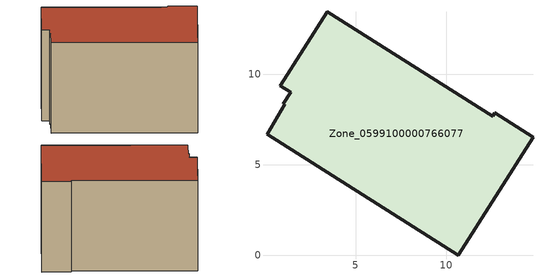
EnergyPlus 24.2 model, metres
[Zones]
Zone_0599100000766077
 floor ground (C_G): 1.1,8.35 1.02,8.37 1.42,9.01 0.85,9.36 3.45,13.46 12.56,7.67 12.69,7.86 14.8,6.52 10.66,0 0.11,6.69 z1.64
 wall outside (C_F): 14.8,6.52 12.69,7.86 12.56,7.67 3.45,13.46 0.85,9.36 1.42,9.01 1.02,8.37 1.1,8.35 0.11,6.69 10.66,0 14.8,6.52 z1.64:10.07
 roof outside (C_R): 0.11,6.69 10.66,0 14.8,6.52 12.69,7.86 12.56,7.67 3.45,13.46 0.85,9.36 1.42,9.01 1.02,8.37 1.1,8.35 z10.07
[BUILDING]
Pand.0599100000766077: North Axis=0; Terrain=City; Loads Convergence Tolerance Value=0.04; Temperature Convergence Tolerance Value=0.4; Solar Distribution=FullExterior; Maximum Number of Warmup Days=25; Minimum Number of Warmup Days=1
[Site:Location]
Rotterdam.The.Hague.AP_ZH_NLD Design_Conditions: Latitude=51.96; Longitude=4.45; Time Zone=1; Elevation=-4.5
[SITE:GROUNDTEMPERATURE:BUILDINGSURFACE]
18, 18, 18, 18, 18, 18, 18, 18, 18, 18, 18, 18
[MATERIAL] Thermal Absorptance=0.9; Solar Absorptance=0.7; Visible Absorptance=0.7
Name | Roughness | Thickness | Conductivity | Density | Specific Heat
G.TI.2006-2014 | MediumSmooth | 0.15 | 0.06 | 540 | 1210
F.TI.2006-2014 | Rough | 0.3 | 0.12 | 1920 | 840
R.TI.2006-2014 | MediumRough | 0.2 | 0.08 | 1500 | 1000
[CONSTRUCTION]
C_G: G.TI.2006-2014
C_F: F.TI.2006-2014
C_R: R.TI.2006-2014
[ZONE]
Zone_0599100000766077: Type=1; Multiplier=1; Ceiling Height=Autocalculate; Volume=Autocalculate; Floor Area=autocalculate; Part of Total Floor Area=Yes
[ZONEINFILTRATION:DESIGNFLOWRATE]
Infil_Zone_0599100000766077: Zone or ZoneList or Space or SpaceList=Zone_0599100000766077; Schedule=AlwaysOn; Design Flow Rate Calculation Method=Flow/Area; Flow Rate per Floor Area=0.0015; Constant Term Coefficient=1; Temperature Term Coefficient=0; Velocity Term Coefficient=0; Velocity Squared Term Coefficient=0
[HVACTEMPLATE:ZONE:IDEALLOADSAIRSYSTEM]
Zone_0599100000766077: Maximum Heating Supply Air Temperature=50; Minimum Cooling Supply Air Temperature=13; Maximum Heating Supply Air Humidity Ratio=0.0156; Minimum Cooling Supply Air Humidity Ratio=0.0077; Heating Limit=NoLimit; Cooling Limit=NoLimit; Dehumidification Control Type=ConstantSensibleHeatRatio; Cooling Sensible Heat Ratio=0.7; Dehumidification Setpoint=60; Humidification Control Type=None; Humidification Setpoint=30; Outdoor Air Method=None; Outdoor Air Flow Rate per Person=0.00944; Outdoor Air Flow Rate per Zone Floor Area=0; Outdoor Air Flow Rate per Zone=0; Demand Controlled Ventilation Type=None; Outdoor Air Economizer Type=NoEconomizer; Heat Recovery Type=None; Sensible Heat Recovery Effectiveness=0.7; Latent Heat Recovery Effectiveness=0.65
[ZONECONTROL:THERMOSTAT]
ThermostatControl_Zone_0599100000766077: Zone or ZoneList=Zone_0599100000766077; Control Type Schedule=DualSetpointControlType; Control 1=Thermostat_Zone_0599100000766077; Temperature Difference Between Cutout And Setpoint=0
[THERMOSTATSETPOINT:DUALSETPOINT]
Thermostat_Zone_0599100000766077: Heating Setpoint Temperature Schedule=HeatingSetpoint_Zone_0599100000766077; Cooling Setpoint Temperature Schedule=CoolingSetpoint_Zone_0599100000766077
[SCHEDULE:COMPACT]
HeatingSetpoint_Zone_0599100000766077: Through: 12/31, For: AllDays, Until: 24:00, 21
CoolingSetpoint_Zone_0599100000766077: Through: 12/31, For: AllDays, Until: 24:00, 24
DualSetpointControlType: Through: 12/31, For: AllDays, Until: 24:00, 4
AlwaysOn: Through: 12/31, For: AllDays, Until: 24:00, 1
